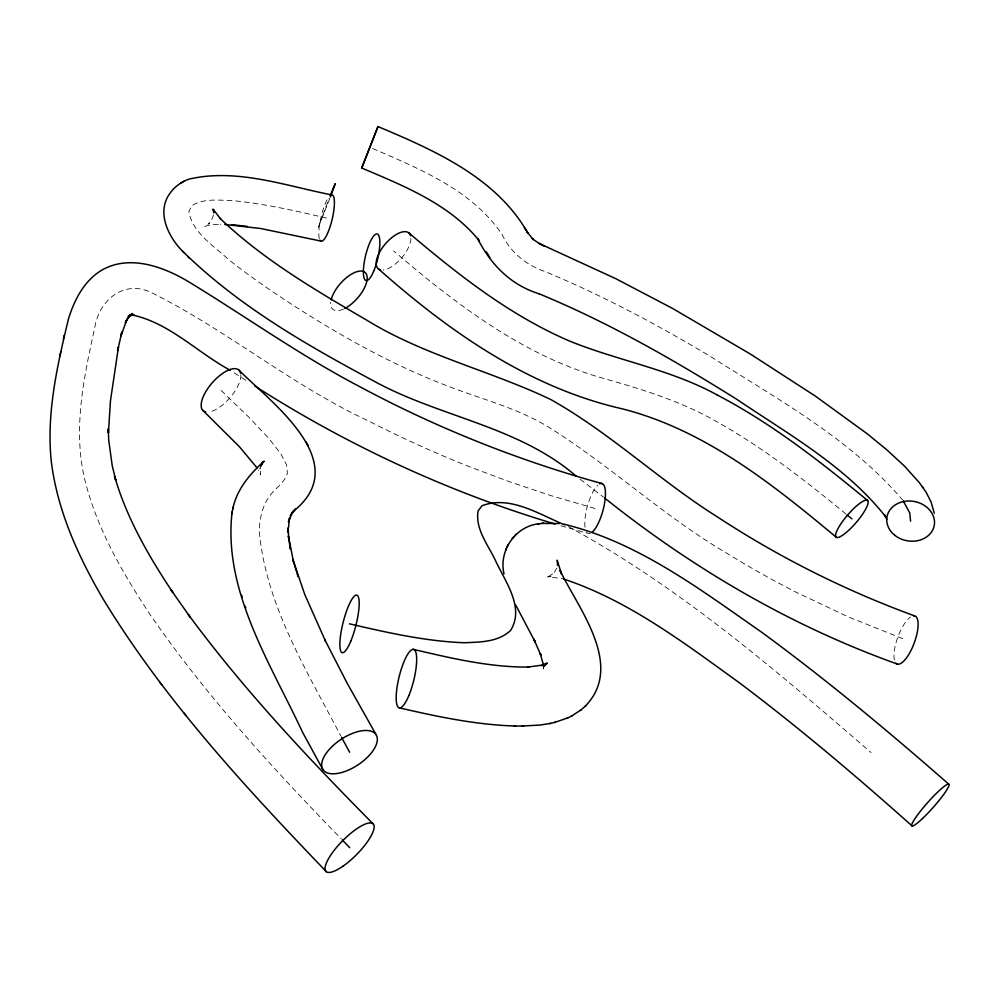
<?xml version="1.0" encoding="UTF-8"?>
<svg xmlns="http://www.w3.org/2000/svg" width="999" height="999" viewBox="0 0 999 999"><rect width="100%" height="100%" fill="white"/><g stroke="black" fill="none" stroke-linecap="round" stroke-linejoin="round"><path stroke-width="0.75" stroke-dasharray="5 3.75" d="M213.486 214.822L211.825 219.643L208.766 223.888L209.69 223.039L204.758 226.386L210.901 224.725L221.353 224.238L220.217 224.238M544.23 665.059L543.231 668.868L543.543 667.856M261.176 464.785L259.94 469.093L260.102 468.007L260.664 474.937L258.416 470.092M329.795 198.489L318.294 227.223L329.033 198.701M556.855 568.031L553.983 573.014L554.457 572.564L547.714 577.185L550.948 576.211L547.639 576.835L562.649 578.633M326.561 218.069C295.167 210.727 263.636 203.584 231.493 200.499C218.244 200.362 203.534 198.089 191.808 205.757L188.861 211.551C192.57 233.129 213.898 245.791 228.783 259.74C249.475 276.111 271.253 291.034 293.369 305.394C331.993 330.282 371.953 353.259 413.898 372.053A323.351 157.118 24.7 0 0 443.469 384.428C479.008 398.589 516.97 407.455 549.775 427.847C611.663 466.708 665.272 517.457 728.596 554.295A451.236 211.313 30 0 0 796.016 592.17L848.114 616.808L905.956 639.947M560.976 525.749L586.338 532.917M595.042 508.491L551.473 495.779L510.039 481.955L470.841 467.27A546.565 255.607 25.2 0 1 367.345 420.379C291.745 385.027 227.123 330.557 152.847 293.281C125.112 278.671 99.226 299.425 94.793 327.447C83.829 377.36 72.527 429.72 84.99 480.469C97.29 529.757 123.264 574.2 151.174 616.158C206.868 696.553 273.152 768.893 341.233 838.848M372.59 148.489C419.792 168.981 472.177 190.11 502.047 234.478C510.614 252.635 526.598 265.334 545.429 271.728C602.921 295.604 657.954 324.987 711.313 356.993C778.059 399.588 850.261 438.836 902.359 499.675M568.344 526.635C679.507 586.913 775.886 670.341 871.103 752.609M245.791 380.319L231.568 371.166M580.107 479.17L603.546 497.165M845.928 514.023C802.946 478.546 758.566 444.205 709.415 417.607C674.862 399.038 637.125 387.912 599.562 377.272C521.091 354.183 454.957 303.221 393.618 250.911M221.116 390.447L249.151 417.495L268.681 438.224L280.769 453.671L286.601 464.96L287.412 473.251C285.015 481.368 277.959 486.476 272.515 492.507C263.024 502.897 259.74 516.883 259.228 530.606C265.659 605.132 306.955 670.878 340.709 735.801M410.914 238.436A23.564 10.727 -49.4 0 1 401.198 258.391A23.564 10.727 -49.4 0 1 383.029 270.005M894.405 659.964A25.612 8.716 -69.7 0 1 897.964 636.738A25.612 8.716 -69.7 0 1 910.426 617.082M319.318 238.586A23.751 5.669 -76.6 0 1 320.729 218.356A23.751 5.669 -76.6 0 1 328.346 197.814M240.809 374.6A27.06 11.588 -48.8 0 1 230.02 397.652A27.06 11.588 -48.8 0 1 208.516 412.063M590.409 533.316A25.912 8.079 -74.8 0 1 586.513 532.067M585.014 527.235A25.912 8.079 -74.8 0 1 597.664 485.239M343.456 309.091A24.5 11.239 -48.6 0 1 330.719 302.36"/><path stroke-width="1.5" d="M377.959 126.548L361.713 168.057L377.959 126.548C434.515 150.387 496.515 177.535 528.121 233.479L524.388 227.66M557.542 565.397L557.217 560.164L561.475 573.863L560.064 570.554C578.396 608.653 624.949 665.834 585.102 706.33M232.118 511.975C222.765 590.846 270.791 663.885 302.572 732.304L323.002 769.754M602.247 483.641C517.769 460.327 435.876 427.622 358.691 386.101C299.787 355.219 245.604 316.458 188.898 281.93C163.599 266.696 129.558 254.121 101.611 270.242C84.066 280.831 74.313 299.987 68.456 318.956C57.393 365.135 46.379 412.812 51.186 460.576C57.043 509.702 77.835 555.631 102.51 597.976C163.898 699.225 244.83 786.775 326.486 871.815M59.965 355.769L60.789 351.785M63.374 339.223L64.198 335.252M232.767 509.065C236.588 489.61 249.837 474.063 264.123 461.113L260.577 466.121L262.562 462.525M231.693 513.998L233.204 507.042M261.176 464.785L260.814 465.684L262.812 462.075M539.56 523.688C515.609 525.786 498.439 550.761 504.02 573.938M330.357 197.015L335.252 183.641L330.169 195.841M505.644 550.124L506.443 548.326M507.13 546.765L507.917 544.954M544.767 665.059L544.305 665.958L547.277 663.061L541.458 665.684L543.306 664.972L527.522 667.12L529.145 667.057C489.797 667.469 451.198 658.204 413.111 649.313M544.193 665.759L546.178 663.423M512.2 538.498L513.636 536.975M514.785 535.764L516.196 534.278M544.867 664.972L546.353 663.623L544.667 664.909L545.491 664.235M571.428 716.158L581.156 709.802M580.369 710.489L585.913 705.619M332.342 195.017C285.677 185.926 236.825 167.969 189.048 179.121C181.668 181.718 174.925 186.388 170.367 192.795C155.532 212.05 168.731 237.999 183.878 252.547M184.228 181.144L180.494 183.242M554.52 722.452L567.819 717.894M566.908 718.343L572.377 715.696M522.065 726.061L540.134 725.049L550.486 723.376M549.587 723.576L555.456 722.24M542.045 523.376L559.165 523.563M537.749 523.926L543.718 523.151M132.917 314.922L130.32 314.91L134.091 314.91L128.272 315.909L132.63 313.511L127.56 318.107L130.17 314.91L125.312 322.652L127.048 319.056L120.979 335.901L121.853 331.98L117.582 350.936L118.469 347.003L110.464 400.761L108.404 433.042L108.317 428.746L108.679 439.797L112.188 465.459L115.747 480.157L114.523 476.073C126.586 518.094 148.764 556.318 172.839 592.482L170.817 589.61L190.272 617.282L188.349 614.572C243.619 689.535 307.567 757.579 372.952 823.713M399.538 707.904C437.724 716.72 476.386 724.912 515.684 726.023M514.223 726.023L523.601 726.073M224.725 224.45L260.477 228.471L320.779 241.046M131.918 314.91C169.218 322.665 197.602 352.697 230.27 370.304M231.88 224.663L247.365 226.423M563.985 524.213C637.849 542.02 700.024 589.385 761.388 632.017C826.298 679.57 888.161 731.143 948.7 784.115M349.463 623.826C387.212 632.592 425.274 641.246 464.148 642.744C480.119 642.095 498.101 642.182 510.539 630.519C524.8 607.867 505.644 582.23 495.979 561.588C488.686 545.566 474.937 529.47 478.109 510.864L482.042 505.731C509.877 495.054 539.035 514.273 564.223 524.675M563.448 578.945C628.633 600.586 684.29 643.056 739.41 682.804C799.2 727.784 856.293 776.235 912.149 825.973M555.057 524.038C449.138 492.432 347.889 445.566 254.795 386.001M897.477 664.098C791.208 626.136 692.694 568.419 604.682 498.051M914.422 615.821C845.491 590.596 779.445 557.542 718.031 517.32C660.127 481.056 610.352 432.954 550.661 399.475C490.272 370.641 423.826 355.407 366.346 319.93C315.097 289.997 262.999 259.528 219.917 218.257M361.775 168.032C404.058 186.039 449.737 204.146 479.433 240.909L477.572 238.561C490.834 264.498 510.564 284.99 539.085 293.781M538.936 293.731C608.129 322.265 673.264 359.578 736.6 399.213C788.998 434.59 846.553 466.833 886.088 517.257L884.477 514.747L886.8 519.293M544.455 246.229L538.886 243.331L615.684 278.634L672.527 308.416L750.499 354.121L815.671 396.316L867.507 434.003L886.837 449.85L904.582 466.183L919.555 482.904L925.961 491.995L930.993 501.748L934.277 513.199M717.394 395.092C671.091 369.468 618.231 360.839 569.617 341.071C509.777 315.397 458.054 274.663 408.741 232.829M717.294 395.042C771.765 423.451 820.404 461.625 867.669 500.536A24.163 5.682 -49.4 0 1 847.389 531.505A24.163 5.682 -49.4 0 1 840.534 524.375A24.163 5.682 -49.4 0 1 867.669 500.536M539.035 243.406L532.28 238.699L533.304 239.61L527.247 232.105M576.398 476.348C517.994 425.699 438.449 417.045 372.49 380.319C305.182 344.28 237.6 305.257 182.817 251.423M847.115 514.997L851.897 518.856M836.151 537.15C772.477 484.065 704.894 430.144 623.064 409.016C529.433 387.912 449.238 331.656 378.521 268.981M238.724 369.942C271.691 403.072 355.082 463.349 292.407 512.075L295.379 508.966L290.284 515.934L292.32 512.375L288.436 521.84L289.598 517.944L287.924 532.117L288.124 527.959L288.711 538.174M202.61 410.152L239.485 446.79L257.118 467.969M342.295 839.959L349.762 847.726M188.162 257.03L189.148 258.079M220.929 219.405L213.049 209.078L213.599 210.964M159.778 682.167L161.726 684.652M184.153 713.261L185.976 715.584M903.258 500.886L909.752 512.974L910.564 521.228M922.452 486.813L923.276 487.924M486.338 251.81L489.81 257.38M305.931 441.808L308.092 445.404M376.161 734.814A31.806 15.31 -33.4 0 0 329.22 749.487A31.806 15.31 -33.4 0 0 343.069 772.102A31.806 15.31 -33.4 0 0 376.161 734.814L347.103 683.116L324.675 639.472L325.449 641.058L304.782 594.542L292.894 559.565L298.089 576.573L297.527 574.712M341.458 737.175L349.638 752.259M515.771 605.157L535.239 642.082L533.791 638.96L540.958 655.419L540.322 653.683L543.768 666.283L543.656 664.223M241.596 595.267L242.208 597.115M245.192 606.131L245.804 607.954M293.469 561.488L288.399 536.101L290.359 548.963L290.06 546.94M380.569 269.88A23.564 10.727 -49.4 0 1 385.814 243.381A23.564 10.727 -49.4 0 1 410.577 235.727M913.498 615.796A25.612 8.716 -69.7 0 1 914.197 643.069A25.612 8.716 -69.7 0 1 895.916 663.161M330.569 195.367A23.751 5.669 -76.6 0 1 332.18 219.206A23.751 5.669 -76.6 0 1 319.942 240.172M205.732 411.963A27.06 11.588 -48.8 0 1 212.824 382.13A27.06 11.588 -48.8 0 1 240.597 373.164M599.637 483.828A25.912 8.079 -74.8 0 1 604.795 501.798A25.912 8.079 -74.8 0 1 592.382 531.992M331.131 299.925A24.5 11.239 -48.6 0 1 353.122 273.239A24.5 11.239 -48.6 0 1 366.708 281.805A24.5 11.239 -48.6 0 1 344.705 308.491M213.674 211.688L213.524 209.765L213.761 212.824L213.674 211.688M922.577 818.456A27.835 3.659 -48.4 0 0 948.975 784.365A27.835 3.659 -48.4 0 0 919.592 812.262A27.835 3.659 -48.4 0 0 922.577 818.456M408.778 695.729A30.107 7.53 -76.2 0 0 413.886 649.462A30.107 7.53 -76.2 0 0 396.615 690.646A30.107 7.53 -76.2 0 0 408.778 695.729M894.617 535.139A24.013 19.968 10.3 0 0 933.99 526.598A24.013 19.968 10.3 0 0 903.258 501.623A24.013 19.968 10.3 0 0 894.617 535.139M342.882 866.258A33.479 9.828 -45.3 0 0 373.439 824.212A33.479 9.828 -45.3 0 0 332.492 852.584A33.479 9.828 -45.3 0 0 342.882 866.258M350.824 641.071A29.67 6.556 -75.8 0 0 357.18 595.267A29.67 6.556 -75.8 0 0 340.584 635.302A29.67 6.556 -75.8 0 0 350.824 641.071M373.963 270.579A23.976 6.269 -76.6 0 0 377.272 233.991A23.976 6.269 -76.6 0 0 363.599 267.295A23.976 6.269 -76.6 0 0 373.963 270.579"/></g></svg>
